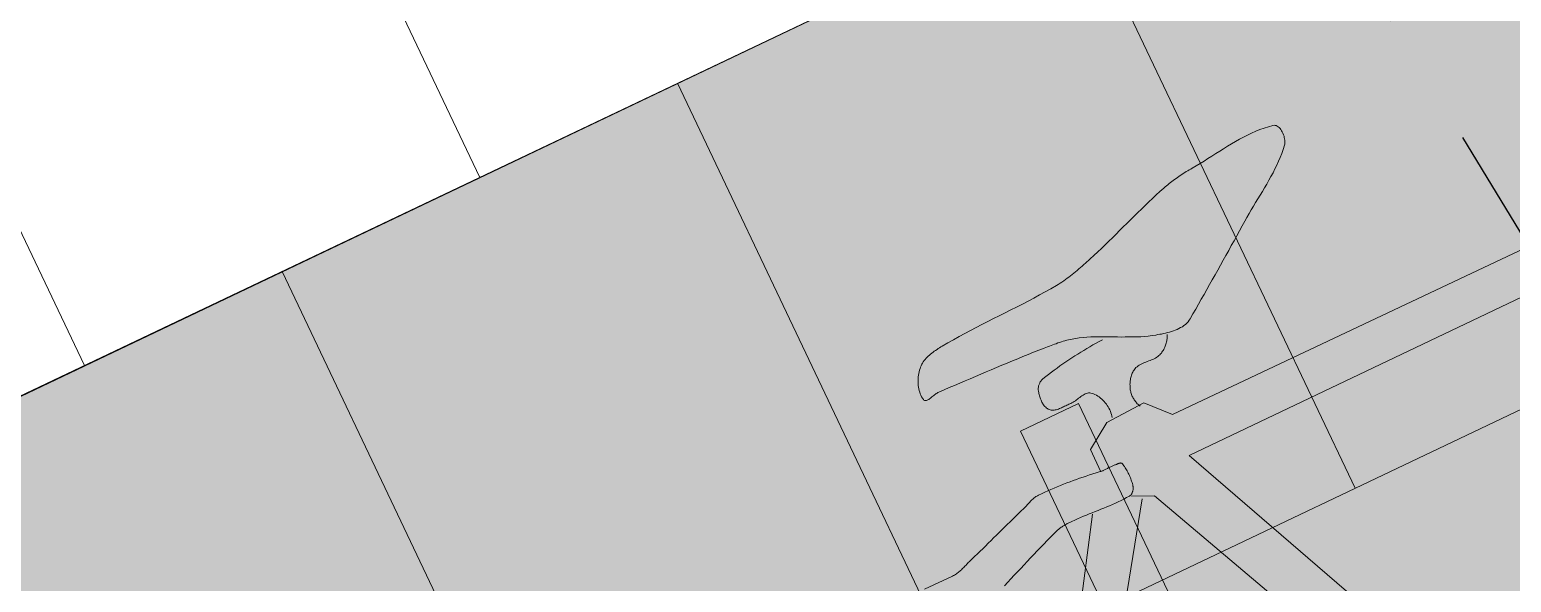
# Model space of a CAD drawing. Header units: metres. Extents: x 678805 to 1359287, y 2747329 to 5497370.
# Drawn here: x 679686.528 to 679687.882, y 2748697.132 to 2748697.636 of the extents above; entities that cross this region are included whole.
import ezdxf

# ---------------------------------------------------------------- set-up
doc = ezdxf.new("R2010")
doc.units = ezdxf.units.M
doc.linetypes.add('XREF_MON_SFT_TREES$0$HIDDEN', pattern=[0.375, 0.25, -0.125])
for name, color, linetype in [('00_XREF_MON_HSC_PAVEMENT', 7, 'Continuous'), ('00_XREF_TWQ_BUILDINGS', 7, 'Continuous'), ('00_XREF_TWQ_SFT_TREES', 7, 'Continuous'), ('XREF_MON_SFT_TREES$0$SL_TREE_CANOPY', 251, 'XREF_MON_SFT_TREES$0$HIDDEN')]:
    doc.layers.add(name, color=color, linetype=linetype)
doc.layers.add('XREF_MON_HSC_FURNITURE$0$03-PG-CBIncluded', color=8, linetype='Continuous', lineweight=5)
doc.layers.add('XREF_MON_HSC_PAVEMENT$0$02-L-Joints-Paviment_07_Precast Concrete Blocks 60X40', color=7, linetype='Continuous', lineweight=5, true_color=0x999999)
doc.layers.add('XREF_MON_HSC_PAVEMENT$0$03-TR-Pavement_07_Precast Concrete Blocks 60X40', color=7, linetype='Continuous', lineweight=5, true_color=0x999999)
doc.layers.add('XREF_MON_SFT_TREES$0$SL_TREE_ACACIA_NILOTICA', color=7, linetype='Continuous', true_color=0x264d00)
doc.layers.get('XREF_MON_SFT_TREES$0$SL_TREE_ACACIA_NILOTICA').off()

# ---------------------------------------------------------------- blocks, each defined once
blk = doc.blocks.new('XREF_MON_SFT_TREES$0$Acacia_nilotica')
at = {"layer": 'XREF_MON_SFT_TREES$0$SL_TREE_CANOPY', "linetype": 'XREF_MON_SFT_TREES$0$HIDDEN'}
blk.add_circle((0, 0), 4, dxfattribs=at)
blk = doc.blocks.new('XREF_MON_SFT_TREES')
at = {"layer": 'XREF_MON_SFT_TREES$0$SL_TREE_ACACIA_NILOTICA', "rotation": 25.44812939262281}
blk.add_blockref('XREF_MON_SFT_TREES$0$Acacia_nilotica', (679684.4572, 2748695.405), dxfattribs=at)
blk = doc.blocks.new('XREF_MON_HSC_PAVEMENT')
at = {"layer": 'XREF_MON_HSC_PAVEMENT$0$02-L-Joints-Paviment_07_Precast Concrete Blocks 60X40'}
for points in [[(679686.6815, 2748698.0432), (679686.9393, 2748697.5014)], [(679686.3203, 2748697.8713), (679686.5781, 2748697.3295)], [(679687.4811, 2748697.7592), (679687.7389, 2748697.2174)], [(679687.1199, 2748697.5874), (679687.3777, 2748697.0456)], [(679686.7587, 2748697.4155), (679687.0165, 2748696.8737)]]:
    blk.add_lwpolyline(points, dxfattribs=at)
at = {"layer": 'XREF_MON_HSC_PAVEMENT$0$03-TR-Pavement_07_Precast Concrete Blocks 60X40'}
for p, q in [((679664.5672, 2748686.8554), (679732.2686, 2748719.072)), ((679685.03, 2748695.9284), (679691.1702, 2748698.8503))]:
    blk.add_line(p, q, dxfattribs=at)
blk = doc.blocks.new('XREF_MON_HSC_FURNITURE$0$Bicycle rack')
at = {"true_color": 0xfcfcfc}
h = blk.add_hatch(color=7, dxfattribs=at)
h.dxf.hatch_style = 1
h.paths.add_polyline_path([(3659.3427, 29.6215), (3659.3427, 34.4316), (3657.5927, 34.4316), (3657.5927, 29.6215)])
at = {"color": 253}
for p, q in [((3658.1004, 31.5023), (3658.1004, 32.4019)), ((3658.0627, 32.3802), (3658.06, 31.5049)), ((3657.8615, 31.7021), (3657.8612, 31.7011)), ((3657.862, 31.703), (3657.8615, 31.7021)), ((3657.8626, 31.7037), (3657.862, 31.703)), ((3657.8634, 31.7044), (3657.8626, 31.7037)), ((3657.8643, 31.7049), (3657.8634, 31.7044)), ((3657.8653, 31.7054), (3657.8643, 31.7049)), ((3657.8665, 31.7058), (3657.8653, 31.7054)), ((3657.8676, 31.706), (3657.8665, 31.7058)), ((3657.8689, 31.7062), (3657.8676, 31.706)), ((3657.8702, 31.7063), (3657.8689, 31.7062)), ((3657.8715, 31.7063), (3657.8702, 31.7063)), ((3657.8729, 31.7062), (3657.8715, 31.7063)), ((3657.8742, 31.7061), (3657.8729, 31.7062)), ((3657.8755, 31.7058), (3657.8742, 31.7061)), ((3657.8768, 31.7055), (3657.8755, 31.7058)), ((3657.878, 31.7051), (3657.8768, 31.7055)), ((3657.8792, 31.7047), (3657.878, 31.7051)), ((3657.8802, 31.7041), (3657.8792, 31.7047)), ((3657.8812, 31.7035), (3657.8802, 31.7041)), ((3657.882, 31.7029), (3657.8812, 31.7035)), ((3657.8849, 31.7002), (3657.882, 31.7029)), ((3658.5797, 31.7142), (3658.1004, 31.5023)), ((3657.8595, 31.6888), (3657.8592, 31.6847)), ((3657.8599, 31.6929), (3657.8595, 31.6888)), ((3657.8605, 31.697), (3657.8599, 31.6929)), ((3657.8612, 31.7011), (3657.8605, 31.697)), ((3657.8877, 31.6975), (3657.8849, 31.7002)), ((3657.8903, 31.6946), (3657.8877, 31.6975)), ((3657.8929, 31.6917), (3657.8903, 31.6946)), ((3657.8954, 31.6887), (3657.8929, 31.6917)), ((3657.8978, 31.6857), (3657.8954, 31.6887)), ((3657.8592, 31.6847), (3657.8591, 31.6805)), ((3657.8591, 31.6805), (3657.8591, 31.6764)), ((3657.8591, 31.6764), (3657.8592, 31.6722)), ((3657.9002, 31.6826), (3657.8978, 31.6857)), ((3657.9025, 31.6794), (3657.9002, 31.6826)), ((3657.9048, 31.6762), (3657.9025, 31.6794)), ((3657.907, 31.673), (3657.9048, 31.6762)), ((3657.8592, 31.6722), (3657.8594, 31.668)), ((3657.8594, 31.668), (3657.8597, 31.6638)), ((3657.8597, 31.6638), (3657.8601, 31.6596)), ((3657.9092, 31.6697), (3657.907, 31.673)), ((3657.9114, 31.6665), (3657.9092, 31.6697)), ((3657.9136, 31.6632), (3657.9114, 31.6665)), ((3657.9157, 31.6599), (3657.9136, 31.6632)), ((3658.5871, 31.6699), (3658.12, 31.458)), ((3657.8601, 31.6596), (3657.8605, 31.6554)), ((3657.8605, 31.6554), (3657.8609, 31.6512)), ((3657.8609, 31.6512), (3657.8614, 31.6471)), ((3657.9179, 31.6566), (3657.9157, 31.6599)), ((3657.92, 31.6533), (3657.9179, 31.6566)), ((3657.9222, 31.65), (3657.92, 31.6533)), ((3657.9244, 31.6468), (3657.9222, 31.65)), ((3657.8614, 31.6471), (3657.8619, 31.6429)), ((3657.8619, 31.6429), (3657.8625, 31.6387)), ((3657.8625, 31.6387), (3657.863, 31.6345)), ((3657.863, 31.6345), (3657.8635, 31.6303)), ((3657.9267, 31.6435), (3657.9244, 31.6468)), ((3657.9289, 31.6403), (3657.9267, 31.6435)), ((3657.9319, 31.6362), (3657.9289, 31.6403)), ((3657.9349, 31.6321), (3657.9319, 31.6362)), ((3657.8635, 31.6303), (3657.8639, 31.6261)), ((3657.8639, 31.6261), (3657.8643, 31.6219)), ((3657.8643, 31.6219), (3657.8647, 31.6178)), ((3657.9379, 31.6279), (3657.9349, 31.6321)), ((3657.9409, 31.6238), (3657.9379, 31.6279)), ((3657.9439, 31.6196), (3657.9409, 31.6238)), ((3657.8647, 31.6178), (3657.8648, 31.6162)), ((3657.8648, 31.6162), (3657.8649, 31.6146)), ((3657.8649, 31.6146), (3657.8651, 31.613)), ((3657.8651, 31.613), (3657.8652, 31.6115)), ((3657.8652, 31.6115), (3657.8654, 31.6099)), ((3657.8654, 31.6099), (3657.8656, 31.6083)), ((3657.8656, 31.6083), (3657.8658, 31.6067)), ((3657.9469, 31.6155), (3657.9439, 31.6196)), ((3657.9498, 31.6113), (3657.9469, 31.6155)), ((3657.9528, 31.6072), (3657.9498, 31.6113)), ((3657.9557, 31.603), (3657.9528, 31.6072)), ((3657.8658, 31.6067), (3657.866, 31.6051)), ((3657.866, 31.6051), (3657.8662, 31.6036)), ((3657.8662, 31.6036), (3657.8665, 31.602)), ((3657.8665, 31.602), (3657.8667, 31.6004)), ((3657.8667, 31.6004), (3657.867, 31.5989)), ((3657.867, 31.5989), (3657.8673, 31.5973)), ((3657.8673, 31.5973), (3657.8676, 31.5957)), ((3657.8676, 31.5957), (3657.8679, 31.5942)), ((3657.8679, 31.5942), (3657.8683, 31.5926)), ((3657.9587, 31.5988), (3657.9557, 31.603)), ((3657.9616, 31.5947), (3657.9587, 31.5988)), ((3657.9646, 31.5905), (3657.9616, 31.5947)), ((3657.8683, 31.5926), (3657.8687, 31.5911)), ((3657.8687, 31.5911), (3657.869, 31.5896)), ((3657.869, 31.5896), (3657.8695, 31.588)), ((3657.8695, 31.588), (3657.8699, 31.5865)), ((3657.8699, 31.5865), (3657.8712, 31.582)), ((3657.8712, 31.582), (3657.8726, 31.5776)), ((3657.9675, 31.5863), (3657.9646, 31.5905)), ((3657.9705, 31.5821), (3657.9675, 31.5863)), ((3657.9734, 31.578), (3657.9705, 31.5821)), ((3657.8726, 31.5776), (3657.874, 31.5731)), ((3657.874, 31.5731), (3657.8754, 31.5687)), ((3657.8754, 31.5687), (3657.8769, 31.5643)), ((3657.9763, 31.5738), (3657.9734, 31.578)), ((3657.9792, 31.5696), (3657.9763, 31.5738)), ((3657.9822, 31.5654), (3657.9792, 31.5696)), ((3657.8769, 31.5643), (3657.8784, 31.5598)), ((3657.8784, 31.5598), (3657.8799, 31.5554)), ((3657.8799, 31.5554), (3657.8814, 31.551)), ((3657.9851, 31.5612), (3657.9822, 31.5654)), ((3657.988, 31.557), (3657.9851, 31.5612)), ((3657.9889, 31.5555), (3657.988, 31.557)), ((3657.9897, 31.554), (3657.9889, 31.5555)), ((3657.9903, 31.5524), (3657.9897, 31.554)), ((3657.8814, 31.551), (3657.883, 31.5466)), ((3657.883, 31.5466), (3657.8845, 31.5422)), ((3657.8845, 31.5422), (3657.8861, 31.5378)), ((3657.9908, 31.5508), (3657.9903, 31.5524)), ((3657.9912, 31.5491), (3657.9908, 31.5508)), ((3657.9915, 31.5474), (3657.9912, 31.5491)), ((3657.9916, 31.5456), (3657.9915, 31.5474)), ((3657.9915, 31.5384), (3657.9916, 31.5402)), ((3657.9917, 31.5439), (3657.9916, 31.5456)), ((3657.9916, 31.5402), (3657.9917, 31.5421)), ((3657.9917, 31.5421), (3657.9917, 31.5439)), ((3657.8861, 31.5378), (3657.8876, 31.5334)), ((3657.8876, 31.5334), (3657.8892, 31.529)), ((3657.8892, 31.529), (3657.8907, 31.5246)), ((3657.9884, 31.524), (3657.9889, 31.5257)), ((3657.9889, 31.5257), (3657.9894, 31.5274)), ((3657.9894, 31.5274), (3657.9898, 31.5292)), ((3657.9898, 31.5292), (3657.9902, 31.531)), ((3657.9902, 31.531), (3657.9906, 31.5329)), ((3657.9906, 31.5329), (3657.9909, 31.5347)), ((3657.9909, 31.5347), (3657.9912, 31.5366)), ((3657.9912, 31.5366), (3657.9915, 31.5384)), ((3657.9919, 31.5318), (3657.9928, 31.5314)), ((3657.9928, 31.5314), (3657.9937, 31.531)), ((3657.9937, 31.531), (3657.9946, 31.5305)), ((3657.9946, 31.5305), (3657.9954, 31.53)), ((3657.9954, 31.53), (3657.9963, 31.5295)), ((3657.9963, 31.5295), (3657.9971, 31.5289)), ((3657.9971, 31.5289), (3657.9979, 31.5283)), ((3657.9979, 31.5283), (3657.9987, 31.5276)), ((3657.9987, 31.5276), (3657.9995, 31.527)), ((3657.9995, 31.527), (3658.0002, 31.5263)), ((3658.0002, 31.5263), (3658.0009, 31.5255)), ((3658.0009, 31.5255), (3658.0016, 31.5248)), ((3657.8907, 31.5246), (3657.8922, 31.5202)), ((3657.8922, 31.5202), (3657.8937, 31.5157)), ((3657.8937, 31.5157), (3657.8952, 31.5113)), ((3657.9834, 31.5091), (3657.9847, 31.5123)), ((3657.9847, 31.5123), (3657.9859, 31.5156)), ((3657.9859, 31.5156), (3657.987, 31.5189)), ((3657.987, 31.5189), (3657.988, 31.5223)), ((3657.988, 31.5223), (3657.9884, 31.524)), ((3658.0016, 31.5248), (3658.0023, 31.524)), ((3658.0023, 31.524), (3658.0029, 31.5232)), ((3658.0029, 31.5232), (3658.0035, 31.5223)), ((3658.0035, 31.5223), (3658.004, 31.5215)), ((3658.004, 31.5215), (3658.0045, 31.5206)), ((3658.0045, 31.5206), (3658.005, 31.5197)), ((3658.005, 31.5197), (3658.0054, 31.5188)), ((3658.0054, 31.5188), (3658.0058, 31.5179)), ((3658.0058, 31.5179), (3658.0062, 31.5167)), ((3658.0062, 31.5167), (3658.0065, 31.5154)), ((3658.0065, 31.5154), (3658.0067, 31.5142)), ((3658.0067, 31.5142), (3658.0068, 31.5129)), ((3658.0068, 31.5129), (3658.0069, 31.5115)), ((3657.8952, 31.5113), (3657.8966, 31.5069)), ((3657.8966, 31.5069), (3657.898, 31.5024)), ((3657.898, 31.5024), (3657.8994, 31.4979)), ((3657.9776, 31.4963), (3657.9791, 31.4995)), ((3657.9791, 31.4995), (3657.9806, 31.5026)), ((3657.9806, 31.5026), (3657.982, 31.5058)), ((3657.982, 31.5058), (3657.9834, 31.5091)), ((3658.0063, 31.5021), (3658.0062, 31.5008)), ((3658.0062, 31.5008), (3658.0062, 31.4995)), ((3658.0062, 31.4995), (3658.0062, 31.4981)), ((3658.0064, 31.5035), (3658.0063, 31.5021)), ((3658.0065, 31.5048), (3658.0064, 31.5035)), ((3658.0066, 31.5062), (3658.0065, 31.5048)), ((3658.0067, 31.5075), (3658.0066, 31.5062)), ((3658.0068, 31.5089), (3658.0067, 31.5075)), ((3658.0069, 31.5102), (3658.0068, 31.5089)), ((3658.0069, 31.5115), (3658.0069, 31.5102)), ((3658.06, 31.5049), (3658.0392, 31.4858)), ((3657.8994, 31.4979), (3657.9, 31.4961)), ((3657.9, 31.4961), (3657.9005, 31.4942)), ((3657.9005, 31.4942), (3657.9011, 31.4923)), ((3657.9011, 31.4923), (3657.9016, 31.4904)), ((3657.9016, 31.4904), (3657.9022, 31.4885)), ((3657.9022, 31.4885), (3657.9027, 31.4866)), ((3657.9027, 31.4866), (3657.9033, 31.4847)), ((3657.9714, 31.4837), (3657.973, 31.4868)), ((3657.973, 31.4868), (3657.9745, 31.49)), ((3657.9745, 31.49), (3657.9761, 31.4931)), ((3657.9761, 31.4931), (3657.9776, 31.4963)), ((3658.0062, 31.4981), (3658.0063, 31.4968)), ((3658.0063, 31.4968), (3658.0064, 31.4956)), ((3658.0064, 31.4956), (3658.0067, 31.4943)), ((3658.0067, 31.4943), (3658.007, 31.4931)), ((3658.007, 31.4931), (3658.0075, 31.4919)), ((3658.0075, 31.4919), (3658.008, 31.491)), ((3658.008, 31.491), (3658.0084, 31.4901)), ((3658.0084, 31.4901), (3658.009, 31.4893)), ((3658.009, 31.4893), (3658.0096, 31.4885)), ((3658.0096, 31.4885), (3658.0102, 31.4877)), ((3658.0102, 31.4877), (3658.0109, 31.487)), ((3658.0109, 31.487), (3658.0116, 31.4863)), ((3658.0116, 31.4863), (3658.0124, 31.4856)), ((3658.0124, 31.4856), (3658.0132, 31.4849)), ((3658.0132, 31.4849), (3658.014, 31.4843)), ((3658.0392, 31.4858), (3658.0409, 31.4476)), ((3657.9033, 31.4847), (3657.9038, 31.4828)), ((3657.9038, 31.4828), (3657.9043, 31.4809)), ((3657.9043, 31.4809), (3657.9047, 31.479)), ((3657.9047, 31.479), (3657.9052, 31.4771)), ((3657.9052, 31.4771), (3657.9056, 31.4752)), ((3657.9056, 31.4752), (3657.906, 31.4733)), ((3657.906, 31.4733), (3657.9064, 31.4714)), ((3657.9654, 31.471), (3657.9668, 31.4742)), ((3657.9668, 31.4742), (3657.9683, 31.4774)), ((3657.9683, 31.4774), (3657.9698, 31.4805)), ((3657.9698, 31.4805), (3657.9714, 31.4837)), ((3657.971, 31.4762), (3657.9712, 31.473)), ((3657.9712, 31.473), (3657.9713, 31.4698)), ((3658.014, 31.4843), (3658.0148, 31.4837)), ((3658.0148, 31.4837), (3658.0157, 31.4831)), ((3658.0157, 31.4831), (3658.0166, 31.4826)), ((3658.0166, 31.4826), (3658.0175, 31.4821)), ((3658.0175, 31.4821), (3658.0184, 31.4816)), ((3658.0184, 31.4816), (3658.0194, 31.4812)), ((3658.0194, 31.4812), (3658.0203, 31.4808)), ((3658.0203, 31.4808), (3658.0213, 31.4804)), ((3658.0213, 31.4804), (3658.0222, 31.48)), ((3658.0222, 31.48), (3658.0231, 31.4797)), ((3658.0231, 31.4797), (3658.024, 31.4795)), ((3658.024, 31.4795), (3658.0248, 31.4793)), ((3658.0248, 31.4793), (3658.0257, 31.4791)), ((3658.0257, 31.4791), (3658.0266, 31.4789)), ((3658.0266, 31.4789), (3658.0275, 31.4788)), ((3658.0275, 31.4788), (3658.0284, 31.4788)), ((3658.0284, 31.4788), (3658.0293, 31.4787)), ((3658.0293, 31.4787), (3658.0302, 31.4788)), ((3658.0302, 31.4788), (3658.0311, 31.4788)), ((3658.0311, 31.4788), (3658.032, 31.4789)), ((3658.032, 31.4789), (3658.0329, 31.479)), ((3658.0329, 31.479), (3658.0338, 31.4791)), ((3658.0338, 31.4791), (3658.0347, 31.4793)), ((3658.0347, 31.4793), (3658.0356, 31.4795)), ((3658.0356, 31.4795), (3658.0364, 31.4797)), ((3658.0364, 31.4797), (3658.0373, 31.48)), ((3658.0373, 31.48), (3658.0381, 31.4803)), ((3658.0381, 31.4803), (3658.0389, 31.4807)), ((3658.0389, 31.4807), (3658.0397, 31.481)), ((3658.0397, 31.481), (3658.0405, 31.4814)), ((3657.9064, 31.4714), (3657.9068, 31.4694)), ((3657.9068, 31.4694), (3657.9071, 31.4675)), ((3657.9071, 31.4675), (3657.9074, 31.4656)), ((3657.9074, 31.4656), (3657.9077, 31.4636)), ((3657.9077, 31.4636), (3657.9079, 31.4617)), ((3657.9079, 31.4617), (3657.9081, 31.4597)), ((3657.9081, 31.4597), (3657.9086, 31.4538)), ((3657.9597, 31.4564), (3657.9602, 31.458)), ((3657.9602, 31.458), (3657.9614, 31.4613)), ((3657.9614, 31.4613), (3657.9626, 31.4646)), ((3657.9626, 31.4646), (3657.964, 31.4678)), ((3657.964, 31.4678), (3657.9654, 31.471)), ((3657.9713, 31.4698), (3657.9715, 31.4665)), ((3657.9715, 31.4665), (3657.9718, 31.4633)), ((3657.9718, 31.4633), (3657.972, 31.46)), ((3657.972, 31.46), (3657.9723, 31.4568)), ((3658.12, 31.458), (3658.1113, 31.4389)), ((3657.9086, 31.4538), (3657.909, 31.448)), ((3657.909, 31.448), (3657.9093, 31.4421)), ((3657.9568, 31.4434), (3657.9571, 31.445)), ((3657.9571, 31.445), (3657.9573, 31.4467)), ((3657.9573, 31.4467), (3657.9576, 31.4483)), ((3657.9576, 31.4483), (3657.958, 31.45)), ((3657.958, 31.45), (3657.9584, 31.4516)), ((3657.9584, 31.4516), (3657.9588, 31.4532)), ((3657.9588, 31.4532), (3657.9592, 31.4548)), ((3657.9592, 31.4548), (3657.9597, 31.4564)), ((3657.9723, 31.4568), (3657.9726, 31.4536)), ((3657.9726, 31.4536), (3657.973, 31.4503)), ((3657.973, 31.4503), (3657.9734, 31.4471)), ((3657.9734, 31.4471), (3657.9738, 31.4439)), ((3658.0093, 31.444), (3658.0098, 31.445)), ((3658.0098, 31.445), (3658.0103, 31.4459)), ((3658.0103, 31.4459), (3658.011, 31.4467)), ((3658.011, 31.4467), (3658.012, 31.4477)), ((3658.012, 31.4477), (3658.0131, 31.4487)), ((3658.0131, 31.4487), (3658.0143, 31.4496)), ((3658.0143, 31.4496), (3658.0155, 31.4504)), ((3658.0155, 31.4504), (3658.0168, 31.4512)), ((3658.0168, 31.4512), (3658.0182, 31.4519)), ((3658.0182, 31.4519), (3658.0196, 31.4525)), ((3658.0196, 31.4525), (3658.021, 31.453)), ((3658.021, 31.453), (3658.0225, 31.4535)), ((3658.0225, 31.4535), (3658.0239, 31.4539)), ((3658.0239, 31.4539), (3658.0255, 31.4543)), ((3658.0255, 31.4543), (3658.027, 31.4545)), ((3658.027, 31.4545), (3658.0285, 31.4547)), ((3658.0285, 31.4547), (3658.03, 31.4548)), ((3658.03, 31.4548), (3658.0315, 31.4548)), ((3658.0315, 31.4548), (3658.033, 31.4548)), ((3658.033, 31.4548), (3658.0345, 31.4546)), ((3658.0345, 31.4546), (3658.036, 31.4544)), ((3658.036, 31.4544), (3658.0374, 31.4541)), ((3658.0374, 31.4541), (3658.0388, 31.4537)), ((3658.0409, 31.4476), (3658.0566, 31.4233)), ((3658.082, 31.4443), (3658.0809, 31.4441)), ((3658.0831, 31.4445), (3658.082, 31.4443)), ((3658.0842, 31.4447), (3658.0831, 31.4445)), ((3658.0854, 31.4449), (3658.0842, 31.4447)), ((3658.0865, 31.445), (3658.0854, 31.4449)), ((3658.0876, 31.4451), (3658.0865, 31.445)), ((3658.0888, 31.4452), (3658.0876, 31.4451)), ((3658.0899, 31.4453), (3658.0888, 31.4452)), ((3658.091, 31.4453), (3658.0899, 31.4453)), ((3658.0922, 31.4453), (3658.091, 31.4453)), ((3658.0933, 31.4453), (3658.0922, 31.4453)), ((3658.0945, 31.4453), (3658.0933, 31.4453)), ((3658.0956, 31.4452), (3658.0945, 31.4453)), ((3658.0967, 31.4452), (3658.0956, 31.4452)), ((3658.0979, 31.4451), (3658.0967, 31.4452)), ((3658.099, 31.4449), (3658.0979, 31.4451)), ((3658.1001, 31.4448), (3658.099, 31.4449)), ((3658.1013, 31.4446), (3658.1001, 31.4448)), ((3658.1024, 31.4444), (3658.1013, 31.4446)), ((3658.1035, 31.4441), (3658.1024, 31.4444)), ((3658.4009, 31.2505), (3658.1178, 31.4467)), ((3657.9093, 31.4421), (3657.9096, 31.4362)), ((3657.9096, 31.4362), (3657.9098, 31.4302)), ((3657.9554, 31.43), (3657.9555, 31.4317)), ((3657.9555, 31.4317), (3657.9556, 31.4334)), ((3657.9556, 31.4334), (3657.9558, 31.435)), ((3657.9558, 31.435), (3657.956, 31.4367)), ((3657.956, 31.4367), (3657.9561, 31.4384)), ((3657.9561, 31.4384), (3657.9563, 31.44)), ((3657.9563, 31.44), (3657.9566, 31.4417)), ((3657.9566, 31.4417), (3657.9568, 31.4434)), ((3657.9738, 31.4439), (3657.9742, 31.4407)), ((3657.9742, 31.4407), (3657.9747, 31.4375)), ((3657.9747, 31.4375), (3657.9752, 31.4343)), ((3657.9752, 31.4343), (3657.9758, 31.431)), ((3657.9758, 31.431), (3657.9764, 31.4279)), ((3658.0088, 31.4408), (3658.0089, 31.4419)), ((3658.0088, 31.4397), (3658.0088, 31.4408)), ((3658.0089, 31.4386), (3658.0088, 31.4397)), ((3658.0089, 31.4419), (3658.0091, 31.443)), ((3658.0091, 31.4374), (3658.0089, 31.4386)), ((3658.0091, 31.443), (3658.0093, 31.444)), ((3658.0093, 31.4362), (3658.0091, 31.4374)), ((3658.0095, 31.435), (3658.0093, 31.4362)), ((3658.0098, 31.4337), (3658.0095, 31.435)), ((3658.01, 31.4325), (3658.0098, 31.4337)), ((3658.0103, 31.4313), (3658.01, 31.4325)), ((3658.0105, 31.4301), (3658.0103, 31.4313)), ((3658.0789, 31.434), (3658.0788, 31.4333)), ((3658.0788, 31.4333), (3658.0788, 31.4326)), ((3658.0788, 31.4326), (3658.0788, 31.432)), ((3658.0788, 31.432), (3658.0788, 31.4313)), ((3658.0788, 31.4313), (3658.0788, 31.4306)), ((3658.079, 31.4368), (3658.0789, 31.4361)), ((3658.0789, 31.4361), (3658.0789, 31.4354)), ((3658.0789, 31.4354), (3658.0789, 31.4347)), ((3658.0789, 31.4347), (3658.0789, 31.434)), ((3658.0791, 31.4382), (3658.079, 31.4375)), ((3658.079, 31.4375), (3658.079, 31.4368)), ((3658.0792, 31.4389), (3658.0791, 31.4382)), ((3658.0793, 31.4408), (3658.0792, 31.4404)), ((3658.0792, 31.4404), (3658.0792, 31.4401)), ((3658.0792, 31.4401), (3658.0792, 31.4398)), ((3658.0792, 31.4398), (3658.0792, 31.4395)), ((3658.0792, 31.4395), (3658.0792, 31.4392)), ((3658.0792, 31.4392), (3658.0792, 31.4389)), ((3658.0794, 31.4417), (3658.0793, 31.4414)), ((3658.0793, 31.4414), (3658.0793, 31.4411)), ((3658.0793, 31.4411), (3658.0793, 31.4408)), ((3658.0795, 31.4423), (3658.0794, 31.442)), ((3658.0794, 31.442), (3658.0794, 31.4417)), ((3658.0796, 31.4426), (3658.0795, 31.4423)), ((3658.0798, 31.4432), (3658.0796, 31.4429)), ((3658.0796, 31.4429), (3658.0796, 31.4426)), ((3658.0799, 31.4434), (3658.0798, 31.4432)), ((3658.08, 31.4436), (3658.0799, 31.4434)), ((3658.0802, 31.4438), (3658.08, 31.4436)), ((3658.0804, 31.4439), (3658.0802, 31.4438)), ((3658.0806, 31.444), (3658.0804, 31.4439)), ((3658.0809, 31.4441), (3658.0806, 31.444)), ((3658.1039, 31.444), (3658.1035, 31.4441)), ((3658.1044, 31.4438), (3658.1039, 31.444)), ((3658.1049, 31.4436), (3658.1044, 31.4438)), ((3658.1054, 31.4434), (3658.1049, 31.4436)), ((3658.1059, 31.4432), (3658.1054, 31.4434)), ((3658.1063, 31.4429), (3658.1059, 31.4432)), ((3658.1068, 31.4426), (3658.1063, 31.4429)), ((3658.1072, 31.4423), (3658.1068, 31.4426)), ((3658.1076, 31.4419), (3658.1072, 31.4423)), ((3658.108, 31.4416), (3658.1076, 31.4419)), ((3658.1084, 31.4412), (3658.108, 31.4416)), ((3658.1088, 31.4408), (3658.1084, 31.4412)), ((3658.1091, 31.4404), (3658.1088, 31.4408)), ((3658.1094, 31.44), (3658.1091, 31.4404)), ((3658.1097, 31.4395), (3658.1094, 31.44)), ((3658.1099, 31.4391), (3658.1097, 31.4395)), ((3658.1101, 31.4386), (3658.1099, 31.4391)), ((3658.1102, 31.4381), (3658.1101, 31.4386)), ((3658.1103, 31.4376), (3658.1102, 31.4381)), ((3658.1104, 31.4372), (3658.1103, 31.4376)), ((3658.1106, 31.4343), (3658.1104, 31.4372)), ((3658.1107, 31.4314), (3658.1106, 31.4343)), ((3658.1108, 31.4286), (3658.1107, 31.4314)), ((3657.9098, 31.4302), (3657.91, 31.4243)), ((3657.91, 31.4243), (3657.9102, 31.4184)), ((3657.9102, 31.4184), (3657.9103, 31.4125)), ((3657.9542, 31.4146), (3657.9546, 31.4198)), ((3657.9546, 31.4198), (3657.955, 31.425)), ((3657.955, 31.425), (3657.9551, 31.4267)), ((3657.9551, 31.4267), (3657.9552, 31.4283)), ((3657.9552, 31.4283), (3657.9554, 31.43)), ((3657.9764, 31.4279), (3657.977, 31.4247)), ((3657.977, 31.4247), (3657.9776, 31.4215)), ((3657.9776, 31.4215), (3657.9783, 31.4183)), ((3657.9783, 31.4183), (3657.979, 31.4151)), ((3658.0107, 31.4288), (3658.0105, 31.4301)), ((3658.0109, 31.4276), (3658.0107, 31.4288)), ((3658.011, 31.4264), (3658.0109, 31.4276)), ((3658.0109, 31.4232), (3658.011, 31.4241)), ((3658.0109, 31.4222), (3658.0109, 31.4232)), ((3658.0109, 31.4211), (3658.0109, 31.4222)), ((3658.0109, 31.4201), (3658.0109, 31.4211)), ((3658.0109, 31.419), (3658.0109, 31.4201)), ((3658.0109, 31.418), (3658.0109, 31.419)), ((3658.0109, 31.4169), (3658.0109, 31.418)), ((3658.011, 31.4253), (3658.011, 31.4264)), ((3658.011, 31.4241), (3658.011, 31.4253)), ((3658.0566, 31.4233), (3658.0792, 31.4233)), ((3658.0782, 31.4188), (3658.0777, 31.4157)), ((3658.0786, 31.4219), (3658.0782, 31.4188)), ((3658.0792, 31.425), (3658.0786, 31.4219)), ((3658.0788, 31.4306), (3658.0789, 31.4299)), ((3658.0789, 31.4299), (3658.0789, 31.4292)), ((3658.0789, 31.4292), (3658.0789, 31.4285)), ((3658.0789, 31.4285), (3658.0789, 31.4278)), ((3658.0789, 31.4278), (3658.079, 31.4271)), ((3658.079, 31.4271), (3658.079, 31.4264)), ((3658.079, 31.4264), (3658.0791, 31.4257)), ((3658.0791, 31.4257), (3658.0792, 31.425)), ((3658.1106, 31.4171), (3658.1107, 31.42)), ((3658.1107, 31.42), (3658.1108, 31.4229)), ((3658.1108, 31.4257), (3658.1108, 31.4286)), ((3658.1108, 31.4229), (3658.1108, 31.4257)), ((3657.9103, 31.4125), (3657.9105, 31.4066)), ((3657.9105, 31.4066), (3657.9106, 31.4007)), ((3657.9533, 31.399), (3657.9536, 31.4042)), ((3657.9536, 31.4042), (3657.9539, 31.4094)), ((3657.9539, 31.4094), (3657.9542, 31.4146)), ((3657.979, 31.4151), (3657.9797, 31.412)), ((3657.9797, 31.412), (3657.9799, 31.4114)), ((3657.9799, 31.4114), (3657.9801, 31.4108)), ((3657.9801, 31.4108), (3657.9803, 31.4102)), ((3657.9803, 31.4102), (3657.9806, 31.4096)), ((3657.9806, 31.4096), (3657.9809, 31.4091)), ((3657.9809, 31.4091), (3657.9813, 31.4085)), ((3657.9813, 31.4085), (3657.9816, 31.408)), ((3657.9816, 31.408), (3657.9821, 31.4075)), ((3657.9821, 31.4075), (3657.9825, 31.407)), ((3657.9825, 31.407), (3657.9829, 31.4065)), ((3657.9829, 31.4065), (3657.9834, 31.4061)), ((3657.9834, 31.4061), (3657.9839, 31.4056)), ((3657.9839, 31.4056), (3657.9844, 31.4052)), ((3657.9844, 31.4052), (3657.985, 31.4049)), ((3657.985, 31.4049), (3657.9855, 31.4045)), ((3657.9855, 31.4045), (3657.9861, 31.4042)), ((3657.9861, 31.4042), (3657.9866, 31.4039)), ((3657.9866, 31.4039), (3657.9872, 31.4037)), ((3658.0052, 31.4034), (3658.006, 31.4039)), ((3658.006, 31.4039), (3658.0068, 31.4044)), ((3658.0068, 31.4044), (3658.0075, 31.405)), ((3658.0075, 31.405), (3658.0082, 31.4057)), ((3658.0082, 31.4057), (3658.0088, 31.4065)), ((3658.0088, 31.4065), (3658.0092, 31.4073)), ((3658.0092, 31.4073), (3658.0097, 31.4081)), ((3658.0097, 31.4081), (3658.01, 31.409)), ((3658.01, 31.409), (3658.0103, 31.4099)), ((3658.0103, 31.4099), (3658.0105, 31.4108)), ((3658.0105, 31.4108), (3658.0106, 31.4118)), ((3658.0106, 31.4118), (3658.0108, 31.4128)), ((3658.0108, 31.4138), (3658.0109, 31.4148)), ((3658.0108, 31.4128), (3658.0108, 31.4138)), ((3658.0109, 31.4159), (3658.0109, 31.4169)), ((3658.0109, 31.4148), (3658.0109, 31.4159)), ((3658.0765, 31.4064), (3658.0761, 31.4032)), ((3658.0769, 31.4095), (3658.0765, 31.4064)), ((3658.0773, 31.4126), (3658.0769, 31.4095)), ((3658.0777, 31.4157), (3658.0773, 31.4126)), ((3658.1097, 31.4028), (3658.1099, 31.4057)), ((3658.1099, 31.4057), (3658.1101, 31.4085)), ((3658.1101, 31.4085), (3658.1103, 31.4114)), ((3658.1103, 31.4114), (3658.1105, 31.4143)), ((3658.1105, 31.4143), (3658.1106, 31.4171)), ((3657.9106, 31.4007), (3657.9107, 31.3948)), ((3657.9107, 31.3948), (3657.9108, 31.3889)), ((3657.9527, 31.3886), (3657.953, 31.3938)), ((3657.953, 31.3938), (3657.9533, 31.399)), ((3657.9872, 31.4037), (3657.9878, 31.4035)), ((3657.9878, 31.4035), (3657.9884, 31.4033)), ((3657.9884, 31.4033), (3657.9894, 31.4031)), ((3657.9894, 31.4031), (3657.9903, 31.4029)), ((3657.9903, 31.4029), (3657.9913, 31.4027)), ((3657.9913, 31.4027), (3657.9923, 31.4025)), ((3657.9923, 31.4025), (3657.9934, 31.4023)), ((3657.9934, 31.4023), (3657.9944, 31.4022)), ((3657.9944, 31.4022), (3657.9954, 31.4021)), ((3657.9954, 31.4021), (3657.9965, 31.402)), ((3657.9965, 31.402), (3657.9975, 31.402)), ((3657.9975, 31.402), (3657.9985, 31.402)), ((3657.9985, 31.402), (3657.9995, 31.402)), ((3657.9995, 31.402), (3658.0005, 31.4021)), ((3658.0005, 31.4021), (3658.0015, 31.4023)), ((3658.0015, 31.4023), (3658.0025, 31.4025)), ((3658.0025, 31.4025), (3658.0034, 31.4027)), ((3658.0034, 31.4027), (3658.0043, 31.403)), ((3658.0043, 31.403), (3658.0052, 31.4034)), ((3658.075, 31.3907), (3658.0748, 31.3876)), ((3658.0752, 31.3939), (3658.075, 31.3907)), ((3658.0755, 31.397), (3658.0752, 31.3939)), ((3658.0758, 31.4001), (3658.0755, 31.397)), ((3658.0761, 31.4032), (3658.0758, 31.4001)), ((3658.1089, 31.3885), (3658.109, 31.3913)), ((3658.109, 31.3913), (3658.1092, 31.3942)), ((3658.1092, 31.3942), (3658.1093, 31.3971)), ((3658.1093, 31.3971), (3658.1095, 31.3999)), ((3658.1095, 31.3999), (3658.1097, 31.4028)), ((3658.3818, 31.2244), (3658.1108, 31.3998)), ((3657.9108, 31.3889), (3657.911, 31.3829)), ((3657.911, 31.3829), (3657.9112, 31.377)), ((3657.9112, 31.377), (3657.9114, 31.3711)), ((3657.952, 31.3729), (3657.9522, 31.3781)), ((3657.9522, 31.3781), (3657.9524, 31.3834)), ((3657.9524, 31.3834), (3657.9527, 31.3886)), ((3658.0743, 31.3782), (3658.0742, 31.375)), ((3658.0744, 31.3813), (3658.0743, 31.3782)), ((3658.0746, 31.3845), (3658.0744, 31.3813)), ((3658.0748, 31.3876), (3658.0746, 31.3845)), ((3658.1087, 31.3827), (3658.1088, 31.3856)), ((3658.1087, 31.3799), (3658.1087, 31.3827)), ((3658.1087, 31.3791), (3658.1087, 31.3799)), ((3658.1087, 31.3783), (3658.1087, 31.3791)), ((3658.1087, 31.3775), (3658.1087, 31.3783)), ((3658.1087, 31.3767), (3658.1087, 31.3775)), ((3658.1087, 31.3759), (3658.1087, 31.3767)), ((3658.1088, 31.3856), (3658.1089, 31.3885)), ((3657.9114, 31.3711), (3657.9116, 31.3652)), ((3657.9116, 31.3652), (3657.912, 31.3593)), ((3657.9515, 31.3625), (3657.9517, 31.3677)), ((3657.9517, 31.3677), (3657.952, 31.3729)), ((3658.074, 31.3656), (3658.0739, 31.3625)), ((3658.0741, 31.3719), (3658.074, 31.3688)), ((3658.074, 31.3688), (3658.074, 31.3656)), ((3658.0742, 31.375), (3658.0741, 31.3719)), ((3658.1087, 31.3751), (3658.1087, 31.3759)), ((3658.1088, 31.3743), (3658.1087, 31.3751)), ((3658.1088, 31.3735), (3658.1088, 31.3743)), ((3658.1088, 31.3727), (3658.1088, 31.3735)), ((3658.1089, 31.3719), (3658.1088, 31.3727)), ((3658.109, 31.3711), (3658.1089, 31.3719)), ((3658.1091, 31.3704), (3658.109, 31.3711)), ((3658.1092, 31.3696), (3658.1091, 31.3704)), ((3658.1093, 31.3688), (3658.1092, 31.3696)), ((3658.1094, 31.368), (3658.1093, 31.3688)), ((3658.1096, 31.3673), (3658.1094, 31.368)), ((3658.1098, 31.3665), (3658.1096, 31.3673)), ((3658.11, 31.3657), (3658.1098, 31.3665)), ((3658.1102, 31.365), (3658.11, 31.3657)), ((3658.1104, 31.3642), (3658.1102, 31.365)), ((3658.1118, 31.3601), (3658.1104, 31.3642)), ((3657.912, 31.3593), (3657.9123, 31.3534)), ((3657.9123, 31.3534), (3657.9128, 31.3475)), ((3657.9509, 31.3469), (3657.9511, 31.3521)), ((3657.9511, 31.3521), (3657.9513, 31.3573)), ((3657.9513, 31.3573), (3657.9515, 31.3625)), ((3658.0739, 31.3625), (3658.074, 31.3616)), ((3658.074, 31.3616), (3658.074, 31.3607)), ((3658.074, 31.3607), (3658.0741, 31.3598)), ((3658.0741, 31.3598), (3658.0743, 31.3589)), ((3658.0743, 31.3589), (3658.0745, 31.358)), ((3658.0745, 31.358), (3658.0747, 31.3572)), ((3658.0747, 31.3572), (3658.075, 31.3563)), ((3658.075, 31.3563), (3658.0752, 31.3554)), ((3658.0752, 31.3554), (3658.0755, 31.3545)), ((3658.0755, 31.3545), (3658.0758, 31.3537)), ((3658.0758, 31.3537), (3658.0762, 31.3528)), ((3658.0762, 31.3528), (3658.0765, 31.352)), ((3658.0765, 31.352), (3658.0768, 31.3511)), ((3658.0768, 31.3511), (3658.0772, 31.3503)), ((3658.0772, 31.3503), (3658.0775, 31.3494)), ((3658.1133, 31.356), (3658.1118, 31.3601)), ((3658.1148, 31.3519), (3658.1133, 31.356)), ((3658.1163, 31.3478), (3658.1148, 31.3519)), ((3657.9128, 31.3475), (3657.9133, 31.3416)), ((3657.9133, 31.3416), (3657.9134, 31.3403)), ((3657.9134, 31.3403), (3657.9136, 31.3389)), ((3657.9136, 31.3389), (3657.9137, 31.3375)), ((3657.9137, 31.3375), (3657.9139, 31.3361)), ((3657.9139, 31.3361), (3657.9141, 31.3346)), ((3657.9502, 31.3312), (3657.9504, 31.3364)), ((3657.9504, 31.3364), (3657.9506, 31.3417)), ((3657.9506, 31.3417), (3657.9509, 31.3469)), ((3658.0775, 31.3494), (3658.0779, 31.3485)), ((3658.0779, 31.3485), (3658.0782, 31.3477)), ((3658.0782, 31.3477), (3658.0785, 31.3468)), ((3658.0785, 31.3468), (3658.0789, 31.346)), ((3658.0789, 31.346), (3658.0792, 31.3451)), ((3658.0792, 31.3451), (3658.0803, 31.3418)), ((3658.0803, 31.3418), (3658.0814, 31.3385)), ((3658.0814, 31.3385), (3658.0825, 31.3352)), ((3658.1178, 31.3437), (3658.1163, 31.3478)), ((3658.1193, 31.3396), (3658.1178, 31.3437)), ((3658.1209, 31.3355), (3658.1193, 31.3396)), ((3657.9141, 31.3346), (3657.9143, 31.3332)), ((3657.9143, 31.3332), (3657.9146, 31.3318)), ((3657.9146, 31.3318), (3657.9149, 31.3304)), ((3657.9149, 31.3304), (3657.9152, 31.329)), ((3657.9152, 31.329), (3657.9155, 31.3276)), ((3657.9155, 31.3276), (3657.9159, 31.3263)), ((3657.9159, 31.3263), (3657.9164, 31.3249)), ((3657.9164, 31.3249), (3657.9169, 31.3236)), ((3657.9169, 31.3236), (3657.9174, 31.3224)), ((3657.9498, 31.3208), (3657.95, 31.326)), ((3657.95, 31.326), (3657.9502, 31.3312)), ((3658.0825, 31.3352), (3658.0836, 31.3319)), ((3658.0836, 31.3319), (3658.0848, 31.3286)), ((3658.0848, 31.3286), (3658.0859, 31.3253)), ((3658.0859, 31.3253), (3658.087, 31.322)), ((3658.1225, 31.3314), (3658.1209, 31.3355)), ((3658.1241, 31.3273), (3658.1225, 31.3314)), ((3658.1257, 31.3233), (3658.1241, 31.3273)), ((3658.1273, 31.3192), (3658.1257, 31.3233)), ((3657.9174, 31.3224), (3657.918, 31.3211)), ((3657.918, 31.3211), (3657.9187, 31.3199)), ((3657.9187, 31.3199), (3657.9194, 31.3188)), ((3657.9194, 31.3188), (3657.9202, 31.3177)), ((3657.9202, 31.3177), (3657.9211, 31.3166)), ((3657.9211, 31.3166), (3657.922, 31.3156)), ((3657.922, 31.3156), (3657.9231, 31.3146)), ((3657.9231, 31.3146), (3657.9242, 31.3136)), ((3657.9242, 31.3136), (3657.9254, 31.3126)), ((3657.9254, 31.3126), (3657.9266, 31.3117)), ((3657.9266, 31.3117), (3657.9279, 31.3108)), ((3657.9279, 31.3108), (3657.9292, 31.3099)), ((3657.9292, 31.3099), (3657.9306, 31.3091)), ((3657.9306, 31.3091), (3657.932, 31.3084)), ((3657.9498, 31.32), (3657.9498, 31.3208)), ((3657.9499, 31.3191), (3657.9498, 31.32)), ((3657.95, 31.3182), (3657.9499, 31.3191)), ((3657.9502, 31.3173), (3657.95, 31.3182)), ((3657.9504, 31.3163), (3657.9502, 31.3173)), ((3657.9506, 31.3153), (3657.9504, 31.3163)), ((3657.9509, 31.3143), (3657.9506, 31.3153)), ((3657.9511, 31.3133), (3657.9509, 31.3143)), ((3657.9514, 31.3124), (3657.9511, 31.3133)), ((3657.9516, 31.3114), (3657.9514, 31.3124)), ((3657.9518, 31.3105), (3657.9516, 31.3114)), ((3657.9519, 31.3096), (3657.9518, 31.3105)), ((3657.952, 31.3088), (3657.9519, 31.3096)), ((3658.087, 31.322), (3658.0882, 31.3187)), ((3658.0882, 31.3187), (3658.0893, 31.3154)), ((3658.0893, 31.3154), (3658.0905, 31.3121)), ((3658.0905, 31.3121), (3658.0916, 31.3088)), ((3658.1289, 31.3151), (3658.1273, 31.3192)), ((3658.1305, 31.3111), (3658.1289, 31.3151)), ((3658.1321, 31.307), (3658.1305, 31.3111)), ((3657.932, 31.3084), (3657.9334, 31.3077)), ((3657.9334, 31.3077), (3657.9349, 31.3071)), ((3657.9349, 31.3071), (3657.9363, 31.3065)), ((3657.9363, 31.3065), (3657.9378, 31.306)), ((3657.9378, 31.306), (3657.9393, 31.3056)), ((3657.9393, 31.3056), (3657.9408, 31.3053)), ((3657.9408, 31.3053), (3657.9423, 31.3051)), ((3657.9423, 31.3051), (3657.9438, 31.3049)), ((3657.9438, 31.3049), (3657.9453, 31.3048)), ((3657.9453, 31.3048), (3657.9468, 31.3048)), ((3657.9468, 31.3048), (3657.9483, 31.305)), ((3657.9483, 31.305), (3657.9498, 31.3052)), ((3657.9498, 31.3052), (3657.9505, 31.3054)), ((3657.9505, 31.3054), (3657.951, 31.3057)), ((3657.951, 31.3057), (3657.9514, 31.3061)), ((3657.9514, 31.3061), (3657.9517, 31.3067)), ((3657.9517, 31.3067), (3657.9519, 31.3073)), ((3657.9519, 31.3073), (3657.952, 31.308)), ((3657.952, 31.308), (3657.952, 31.3088)), ((3658.0916, 31.3088), (3658.0928, 31.3056)), ((3658.0928, 31.3056), (3658.0939, 31.3023)), ((3658.0939, 31.3023), (3658.0951, 31.299)), ((3658.0951, 31.299), (3658.0962, 31.2957)), ((3658.0962, 31.2957), (3658.0973, 31.2924)), ((3658.1337, 31.303), (3658.1321, 31.307)), ((3658.1353, 31.2989), (3658.1337, 31.303)), ((3658.0973, 31.2924), (3658.0984, 31.2891)), ((3658.0984, 31.2891), (3658.0995, 31.2858)), ((3658.0995, 31.2858), (3658.1006, 31.2824)), ((3658.1006, 31.2824), (3658.1017, 31.2791)), ((3658.1017, 31.2791), (3658.102, 31.2782)), ((3658.102, 31.2782), (3658.1024, 31.2772)), ((3658.1024, 31.2772), (3658.1027, 31.2763)), ((3658.1027, 31.2763), (3658.1031, 31.2754)), ((3658.1031, 31.2754), (3658.1034, 31.2744)), ((3658.1034, 31.2744), (3658.1038, 31.2735)), ((3658.1038, 31.2735), (3658.1041, 31.2725)), ((3658.1041, 31.2725), (3658.1045, 31.2716)), ((3658.1045, 31.2716), (3658.1048, 31.2706)), ((3658.1048, 31.2706), (3658.1051, 31.2697)), ((3658.1051, 31.2697), (3658.1054, 31.2687)), ((3658.1054, 31.2687), (3658.1057, 31.2678)), ((3658.1057, 31.2678), (3658.106, 31.2668)), ((3658.106, 31.2668), (3658.1062, 31.2659)), ((3658.1062, 31.2659), (3658.1064, 31.2649)), ((3658.1064, 31.2649), (3658.1066, 31.2639)), ((3658.1066, 31.2639), (3658.1068, 31.263)), ((3658.1069, 31.26), (3658.1066, 31.2316)), ((3658.1068, 31.263), (3658.1069, 31.262)), ((3658.1069, 31.262), (3658.1069, 31.261)), ((3658.1069, 31.261), (3658.1069, 31.26))]:
    blk.add_line(p, q, dxfattribs=at)
for points in [[(3659.3427, 29.6215), (3659.3427, 34.4316), (3657.5927, 34.4316), (3657.5927, 29.6215)], [(3658.0141, 31.3729), (3658.0141, 31.4316), (3658.9213, 31.4316), (3658.9213, 31.3729)]]:
    blk.add_lwpolyline(points, close=True)
blk = doc.blocks.new('XREF_MON_HSC_FURNITURE')
at = {"layer": 'XREF_MON_HSC_FURNITURE$0$03-PG-CBIncluded', "rotation": 295.4637871496494}
blk.add_blockref('XREF_MON_HSC_FURNITURE$0$Bicycle rack', (678086.3795, 2751986.4455), dxfattribs=at)

msp = doc.modelspace()

# ---------------------------------------------------------------- block references
at = {"layer": '00_XREF_MON_HSC_PAVEMENT'}
msp.add_blockref('XREF_MON_HSC_PAVEMENT', (0, 0), dxfattribs=at)
at = {"layer": '00_XREF_TWQ_BUILDINGS'}
msp.add_blockref('XREF_MON_HSC_FURNITURE', (0, 0), dxfattribs=at)
at = {"layer": '00_XREF_TWQ_SFT_TREES'}
msp.add_blockref('XREF_MON_SFT_TREES', (0, 0), dxfattribs=at)

doc.saveas('drawing.dxf')
